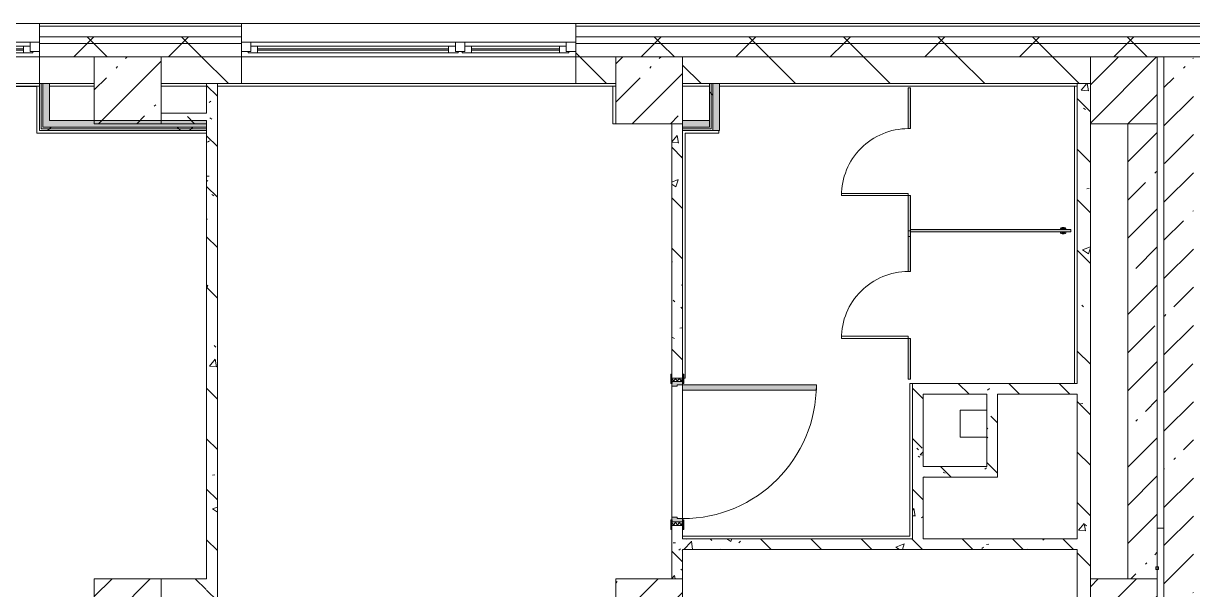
# Model space of a CAD drawing. Header units: millimetres. Extents: x -2911 to 191903, y -8553 to 29000.
# Drawn here: x 136139 to 144884, y 23120 to 27350 of the extents above; entities that cross this region are included whole.
import ezdxf

# ---------------------------------------------------------------- set-up
doc = ezdxf.new("R2010")
doc.units = ezdxf.units.MM
for name, color, linetype, lineweight in [('A-DOOR', 7, 'Continuous', 5), ('A-GENM-1', 7, 'Continuous', 5), ('A-GLAZ-1', 7, 'Continuous', 5), ('A-WALL', 7, 'Continuous', 9), ('A-WALL-4', 7, 'Continuous', 5), ('I-WALL-3', 7, 'Continuous', 5), ('S-COLS-2', 7, 'Continuous', 5)]:
    doc.layers.add(name, color=color, linetype=linetype, lineweight=lineweight)
for name, color, linetype, lineweight, true_color in [('A-DOOR-1', 7, 'Continuous', 5, 0xaaaaaa), ('A-DOOR-2', 7, 'Continuous', 5, 0xe2e2e2), ('A-DOOR-FRAM-1', 7, 'Continuous', 5, 0xe2e2e2), ('A-DOOR-FRAM-2', 7, 'Continuous', 5, 0xaaaaaa), ('A-FLOR-3', 7, 'Continuous', 5, 0xaaaaaa), ('A-GENM-2', 7, 'Continuous', 5, 0xe2ddcd), ('I-WALL-1', 7, 'Continuous', 5, 0xe7e7e7), ('I-WALL-2', 7, 'Continuous', 9, 0xe7e7e7), ('I-WALL-5', 7, 'Continuous', 5, 0x787878)]:
    doc.layers.add(name, color=color, linetype=linetype, lineweight=lineweight, true_color=true_color)
pattern_1 = [(45, (59919.87, 0), (-285.1231, 285.1231), []), (45, (60205, 0), (-285.1231, 285.1231), [504.031, -100.806, 16.764, -84.042])]
pattern_2 = [(135, (59919.9, 0), (-377.1708, -377.1708), [533.4, -88.9, 17.78, -88.9]), (135, (59919.9, 376.94), (-377.1708, -377.1708), []), (50, (59919.9, 0), (637.6445, -55.7866), [66.675, -733.425]), (355, (59919.9, 0), (-123.3494, 668.699), [53.34, -586.74]), (100.451, (59973, -4.65), (514.299, 612.908), [56.665, -623.315]), (46.184, (59919.9, 177.8), (948.7764, -147.15), [100.012, -1100.137]), (96.636, (59998.9, 165.5), (830.909, 865.997), [84.998, -934.973]), (351.184, (59919.9, 177.8), (830.918, 865.988), [80.01, -880.11]), (21, (60008.8, 133.35), (530.6506, -357.9283), [66.675, -733.425]), (326, (60008.8, 133.35), (216.308, 644.6585), [53.34, -586.74]), (71.451, (60053, 103.5), (746.9596, 286.7243), [56.665, -623.315]), (37.5, (59919.87, 0), (10.81053, 295.9426), [16.764, -562.864, 16.764, -578.866, -588.962]), (37.5, (59919.87, 0), (10.81053, 295.9426), [-1175.258, 16.764, -572.198]), (7.5, (59919.87, 0), (233.8692, 350.6318), [16.764, -322.834, 16.764, -549.529, -224.472]), (7.5, (59919.87, 0), (233.8692, 350.6318), [-905.891, 16.764, -207.708]), (327.5, (59721.63, 0), (474.5678, -20.0513), [16.764, -205.486, 16.764, -676.656, -920.115]), (327.5, (59721.63, 0), (474.5678, -20.0513), [-915.67, 16.764, -903.351]), (317.5, (59632.73, 0), (518.4522, 88.9934), [16.764, -272.161, 16.764, -443.738, -653.415]), (317.5, (59632.73, 0), (518.4522, 88.9934), [-749.427, 16.764, -636.651])]
pattern_3 = [(45, (59919.87, 0), (-353.5534, 353.5534), []), (135, (59919.87, 0), (-353.5534, -353.5534), [])]
pattern_4 = [(45, (59919.9, 0), (-530.33, 530.33), []), (135, (59919.9, 0), (-530.33, -530.33), [])]

# ---------------------------------------------------------------- blocks, each defined once
blk = doc.blocks.new('BSC_Колонна _Прямоугольная - 500х500-23287078-2_5_1_птичка')
at = {"layer": 'S-COLS-2'}
h = blk.add_hatch(dxfattribs=at)
h.set_pattern_fill('FP_85', color=256, style=0, pattern_type=2)
h.set_pattern_definition([(45, (-84450, -22950), (-285.1231, 285.1231), []), (45, (-84164.88, -22950), (-285.1231, 285.1231), [504.031, -100.806, 16.764, -84.042])])
h.paths.add_polyline_path([(-250, -250), (250, -250), (250, 250), (-250, 250), (-250, -160)])
for p, q in [((250, 250), (-250, 250)), ((-250, 250), (-250, -250)), ((250, -250), (250, 250)), ((-250, -250), (250, -250))]:
    blk.add_line(p, q, dxfattribs=at)
blk = doc.blocks.new('BSC_Колонна _Прямоугольная - 500х500-V81-2_5_1_птичка')
at = {"layer": 'S-COLS-2'}
h = blk.add_hatch(dxfattribs=at)
h.set_pattern_fill('FP_110', color=256, style=0, pattern_type=2)
h.set_pattern_definition([(45, (-77000, -22950), (-285.1231, 285.1231), []), (45, (-76714.88, -22950), (-285.1231, 285.1231), [504.031, -100.806, 16.764, -84.042])])
h.paths.add_polyline_path([(-250, -250), (250, -250), (250, 250), (-250, 250), (-250, -160)])
for p, q in [((250, 250), (-250, 250)), ((-250, 250), (-250, -250)), ((250, -250), (250, 250)), ((-250, -250), (250, -250))]:
    blk.add_line(p, q, dxfattribs=at)
blk = doc.blocks.new('110_Дверь_СКБ_1Ст_Внутренняя1 - Д-4 1100x2100h_су мгн-32391219-2_5_1_птичка')
at = {"layer": 'A-DOOR-1'}
h = blk.add_hatch(dxfattribs=at)
h.set_pattern_fill('FP_116', color=256, style=0, pattern_type=2)
h.set_pattern_definition([(135, (1751.41, 104.685), (-14.14214, -14.14214), []), (225, (1751.41, 104.685), (14.14214, -14.14214), [])])
h.paths.add_polyline_path([(562.5, 40), (537.5, 40), (537.5, -40), (562.5, -40)])
at = {"layer": 'A-DOOR-2'}
h = blk.add_hatch(color=256, dxfattribs=at)
h.paths.add_polyline_path([(537.5, 40), (512.5, 40), (512.5, 0), (502.5, 0), (502.5, -40), (537.5, -40)])
h.paths.add_polyline_path([(-477.5, 0), (-487.5, 0), (-487.5, 40), (-512.5, 40), (-512.5, -40), (-477.5, -40)])
at = {"layer": 'A-DOOR-FRAM-1'}
for points in [[(-447.5, 40), (-447.5, 1040), (-487.5, 1040), (-487.5, 40)], [(-497.5, 40), (-497.5, 48), (-567.5, 48), (-567.5, 40)], [(592.5, 48), (522.5, 48), (522.5, 40), (592.5, 40)], [(-497.5, -40), (-567.5, -40), (-567.5, -48), (-497.5, -48)], [(592.5, -48), (592.5, -40), (522.5, -40), (522.5, -48)]]:
    blk.add_hatch(color=256, dxfattribs=at).paths.add_polyline_path(points)
at = {"layer": 'A-DOOR-FRAM-2'}
h = blk.add_hatch(dxfattribs=at)
h.set_pattern_fill('FP_117', color=256, style=0, pattern_type=2)
h.set_pattern_definition([(45, (-371.384, 104.685), (-14.1421, 14.1421), []), (135, (-371.384, 104.685), (-14.1421, -14.1421), [])])
h.paths.add_polyline_path([(-512.5, 40), (-537.5, 40), (-537.5, -40), (-512.5, -40)])
at = {"layer": 'A-DOOR-1'}
for p, q in [((-487.5, 1040), (-487.5, 40)), ((-447.5, 1040), (-487.5, 1040)), ((-447.5, 40), (-447.5, 1040)), ((-487.5, 40), (-447.5, 40))]:
    blk.add_line(p, q, dxfattribs=at)
blk.add_arc((-487.5, 40), 1000, 360, 90, dxfattribs=at)
at = {"layer": 'A-DOOR-FRAM-2'}
for p, q in [((-497.5, 48), (-567.5, 48)), ((-567.5, 48), (-567.5, 40)), ((-567.5, 40), (-497.5, 40)), ((-512.5, 40), (-537.5, 40)), ((-537.5, 40), (-537.5, -40)), ((-487.5, 40), (-512.5, 40)), ((-512.5, 40), (-512.5, -40)), ((-512.5, -40), (-512.5, 40)), ((-497.5, 40), (-512.5, 40)), ((-512.5, 40), (-512.5, 39)), ((-512.5, 39), (-497.5, 39)), ((-497.5, 40), (-497.5, 48)), ((-497.5, 39), (-497.5, 40)), ((-487.5, 0), (-487.5, 40)), ((-477.5, 0), (-487.5, 0)), ((-477.5, -40), (-477.5, 0)), ((512.5, 0), (502.5, 0)), ((502.5, 0), (502.5, -40)), ((512.5, 40), (512.5, 0)), ((537.5, 40), (512.5, 40)), ((592.5, 48), (522.5, 48)), ((522.5, 48), (522.5, 40)), ((537.5, 40), (522.5, 40)), ((522.5, 40), (522.5, 39)), ((522.5, 40), (592.5, 40)), ((522.5, 39), (537.5, 39)), ((537.5, -40), (537.5, 40)), ((562.5, 40), (537.5, 40)), ((537.5, 40), (537.5, -40)), ((537.5, 39), (537.5, 40)), ((562.5, -40), (562.5, 40)), ((592.5, 40), (592.5, 48)), ((-497.5, -40), (-567.5, -40)), ((-567.5, -40), (-567.5, -48)), ((-567.5, -48), (-497.5, -48)), ((-537.5, -40), (-512.5, -40)), ((-497.5, -39), (-512.5, -39)), ((-512.5, -39), (-512.5, -40)), ((-512.5, -40), (-477.5, -40)), ((-512.5, -40), (-497.5, -40)), ((-497.5, -40), (-497.5, -39)), ((-497.5, -48), (-497.5, -40)), ((502.5, -40), (537.5, -40)), ((537.5, -39), (522.5, -39)), ((522.5, -39), (522.5, -40)), ((522.5, -40), (537.5, -40)), ((592.5, -40), (522.5, -40)), ((522.5, -40), (522.5, -48)), ((522.5, -48), (592.5, -48)), ((537.5, -40), (537.5, -39)), ((537.5, -40), (562.5, -40)), ((592.5, -48), (592.5, -40))]:
    blk.add_line(p, q, dxfattribs=at)
blk = doc.blocks.new('120_Окно_СКБ_2Ст - 120_Окно_СКБ_2Ст 2500х2500 _мал створка справа_-23206729-2_5_1_птичка')
at = {"layer": 'A-GLAZ-1'}
for p, q in [((-1250, -75), (-1250, -5)), ((-1250, -5), (-1180, -5)), ((1250, -5), (-1250, -5)), ((-1180, -75), (-1250, -75)), ((-1250, -75), (-1200, -75)), ((-1180, -75), (-1200, -75)), ((-1200, -75), (-1200, -85)), ((-1200, -85), (370, -85)), ((370, -85), (-1200, -85)), ((-1180, -5), (-1180, -75)), ((350, -35), (-1180, -35)), ((-1180, -35), (-1180, -75)), ((-1130, -85), (-1130, -35)), ((-1130, -55), (300, -55)), ((300, -65), (-1130, -65)), ((300, -85), (300, -35)), ((350, -75), (350, -5)), ((350, -5), (420, -5)), ((350, -75), (350, -35)), ((420, -75), (350, -75)), ((370, -75), (350, -75)), ((370, -75), (400, -75)), ((370, -85), (370, -75)), ((420, -75), (400, -75)), ((400, -75), (400, -85)), ((400, -85), (1200, -85)), ((1200, -85), (400, -85)), ((420, -5), (420, -75)), ((1180, -35), (420, -35)), ((420, -35), (420, -75)), ((470, -85), (470, -35)), ((470, -55), (1130, -55)), ((1130, -65), (470, -65)), ((1130, -85), (1130, -35)), ((1180, -75), (1180, -5)), ((1180, -5), (1250, -5)), ((1180, -75), (1180, -35)), ((1250, -75), (1180, -75)), ((1200, -75), (1180, -75)), ((1200, -75), (1250, -75)), ((1200, -85), (1200, -75)), ((1250, -5), (1250, -75))]:
    blk.add_line(p, q, dxfattribs=at)
blk = doc.blocks.new('120_Окно_СКБ_2Ст - 120_Окно_СКБ_2Ст 2100х2400 _мал створка справа_-19092174-2_5_1_птичка')
at = {"layer": 'A-GLAZ-1'}
for p, q in [((-1050, -75), (-1050, -5)), ((-1050, -5), (-980, -5)), ((1050, -5), (-1050, -5)), ((-980, -75), (-1050, -75)), ((-1050, -75), (-1000, -75)), ((-980, -75), (-1000, -75)), ((-1000, -75), (-1000, -85)), ((-1000, -85), (170, -85)), ((170, -85), (-1000, -85)), ((-980, -5), (-980, -75)), ((150, -35), (-980, -35)), ((-980, -35), (-980, -75)), ((-930, -85), (-930, -35)), ((-930, -55), (100, -55)), ((100, -65), (-930, -65)), ((100, -85), (100, -35)), ((150, -75), (150, -5)), ((150, -5), (220, -5)), ((150, -75), (150, -35)), ((220, -75), (150, -75)), ((170, -75), (150, -75)), ((170, -75), (200, -75)), ((170, -85), (170, -75)), ((220, -75), (200, -75)), ((200, -75), (200, -85)), ((200, -85), (1000, -85)), ((1000, -85), (200, -85)), ((220, -5), (220, -75)), ((980, -35), (220, -35)), ((220, -35), (220, -75)), ((270, -85), (270, -35)), ((270, -55), (930, -55)), ((930, -65), (270, -65)), ((930, -85), (930, -35)), ((980, -75), (980, -5)), ((980, -5), (1050, -5)), ((980, -75), (980, -35)), ((1050, -75), (980, -75)), ((1000, -75), (980, -75)), ((1000, -75), (1050, -75)), ((1000, -85), (1000, -75)), ((1050, -5), (1050, -75))]:
    blk.add_line(p, q, dxfattribs=at)
blk = doc.blocks.new('BSC_Колонна _Прямоугольная - 500х500-V136-2_5_1_птичка')
at = {"layer": 'S-COLS-2'}
h = blk.add_hatch(dxfattribs=at)
h.set_pattern_fill('FP_158', color=256, style=0, pattern_type=2)
h.set_pattern_definition([(45, (-80900, -22950), (-285.1231, 285.1231), []), (45, (-80614.88, -22950), (-285.1231, 285.1231), [504.031, -100.806, 16.764, -84.042])])
h.paths.add_polyline_path([(-250, -250), (250, -250), (250, 250), (-250, 250), (-250, -160)])
for p, q in [((250, 250), (-250, 250)), ((-250, 250), (-250, -250)), ((250, -250), (250, 250)), ((-250, -250), (250, -250))]:
    blk.add_line(p, q, dxfattribs=at)
blk = doc.blocks.new('131_Сантехническая перегородка_Дверь - СД-1-V175-2_5_1_птичка')
at = {"layer": 'A-GENM-2'}
for points in [[(0, -8), (305.2, -8), (305.2, 8), (0, 8)], [(805.2, -8), (1110.4, -8), (1110.4, 8), (805.2, 8)]]:
    blk.add_hatch(color=256, dxfattribs=at).paths.add_polyline_path(points)
at = {"layer": 'A-DOOR'}
for p, q in [((321.2, 508), (305.2, 508)), ((305.2, 8), (305.2, 508)), ((321.2, 8), (321.2, 508)), ((321.2, 8), (305.2, 8))]:
    blk.add_line(p, q, dxfattribs=at)
blk.add_arc((305.2, 8), 500, 360, 90, dxfattribs=at)
at = {"layer": 'A-GENM-1'}
for p, q in [((305.2, 8), (0, 8)), ((0, 8), (0, -8)), ((305.2, -8), (305.2, 8)), ((1110.4, 8), (805.2, 8)), ((805.2, 8), (805.2, -8)), ((1110.4, -8), (1110.4, 8)), ((0, -8), (305.2, -8)), ((805.2, -8), (1110.4, -8))]:
    blk.add_line(p, q, dxfattribs=at)
blk = doc.blocks.new('131_Сантехническая перегородка 8 - СП-1-30911291-2_5_1_птичка')
at = {"layer": 'A-GENM-2'}
blk.add_hatch(color=256, dxfattribs=at).paths.add_polyline_path([(0, 8), (0, -8), (1200, -8), (1200, 8)])
at = {"layer": 'A-GENM-1'}
for p, q in [((1200, 8), (0, 8)), ((0, 8), (0, -8)), ((1200, -8), (1200, 8)), ((0, -8), (1200, -8))]:
    blk.add_line(p, q, dxfattribs=at)
at = {"layer": 'A-GENM-1', "flags": 128}
for points in [[(71.5, 8), (71.1, 8.5), (70.8, 9), (70.4, 9.5), (70, 9.9), (69.6, 10.4), (69.2, 10.8), (68.8, 11.2), (68.3, 11.6), (67.8, 12), (67.3, 12.3), (66.8, 12.7), (66.3, 13), (65.8, 13.3), (65.3, 13.6), (64.7, 13.8), (64.2, 14), (63.6, 14.3), (63, 14.4), (62.4, 14.6), (61.9, 14.7), (61.3, 14.9), (60.7, 14.9), (60.1, 15), (59.5, 15.1), (58.9, 15.1), (58.3, 15.1), (57.7, 15), (57.1, 15), (56.5, 14.9), (55.9, 14.8), (55.3, 14.7), (54.7, 14.5), (54.1, 14.4), (53.5, 14.2), (53, 13.9), (52.4, 13.7), (51.9, 13.4), (51.4, 13.2), (50.8, 12.9), (50.3, 12.5), (49.8, 12.2), (49.3, 11.8), (48.9, 11.4), (48.4, 11), (48, 10.6), (47.6, 10.2), (47.2, 9.7), (46.8, 9.3), (46.4, 8.8), (46.1, 8.3), (45.9, 8)], [(45.9, -8), (46.3, -8.5), (46.6, -9), (47, -9.5), (47.4, -9.9), (47.8, -10.4), (48.2, -10.8), (48.6, -11.2), (49.1, -11.6), (49.6, -12), (50, -12.3), (50.5, -12.7), (51.1, -13), (51.6, -13.3), (52.1, -13.6), (52.7, -13.8), (53.2, -14), (53.8, -14.3), (54.4, -14.4), (54.9, -14.6), (55.5, -14.7), (56.1, -14.9), (56.7, -14.9), (57.3, -15), (57.9, -15.1), (58.5, -15.1), (59.1, -15.1), (59.7, -15), (60.3, -15), (60.9, -14.9), (61.5, -14.8), (62.1, -14.7), (62.7, -14.5), (63.3, -14.4), (63.8, -14.2), (64.4, -13.9), (65, -13.7), (65.5, -13.4), (66, -13.2), (66.6, -12.9), (67.1, -12.5), (67.6, -12.2), (68, -11.8), (68.5, -11.4), (69, -11), (69.4, -10.6), (69.8, -10.2), (70.2, -9.7), (70.6, -9.3), (70.9, -8.8), (71.3, -8.3), (71.5, -8)]]:
    blk.add_lwpolyline(points, dxfattribs=at)
at = {"layer": 'A-GENM-1'}
for radius, start, end in [(24.6, 19.91127, 160.08873), (17.6, 45, 135), (17.6, 45, 135), (15.1, 45, 135), (24.6, 199.91127, 340.08873), (17.6, 225, 315), (17.6, 225, 315), (15.1, 225, 315)]:
    blk.add_arc((58.7, 0), radius, start, end, dxfattribs=at)

msp = doc.modelspace()

# ---------------------------------------------------------------- hatches: boundary and pattern name
at = {"layer": 'A-WALL-4'}
h = msp.add_hatch(dxfattribs=at)
h.set_pattern_fill('FP_76', color=256, style=0, pattern_type=2)
h.set_pattern_definition(pattern_3)
h.paths.add_polyline_path([(151528.7, 27200), (153079.9, 27200), (153079.9, 27250), (140269.9, 27250), (140269.9, 27200), (149673.6, 27200)])
h.paths.add_polyline_path([(137769.9, 27200), (137769.9, 27250), (136259.9, 27250), (136259.9, 27200), (137615.9, 27200)])
h.paths.add_polyline_path([(127876.9, 27200), (127879.9, 27200), (127876.9, 27250), (126079.9, 27250), (126079.9, 27200), (127413.1, 27200)])
h.paths.add_polyline_path([(129268.2, 27200), (134159.9, 27200), (134159.9, 27250), (128779.9, 27250), (128779.9, 27200)])
h.paths.add_polyline_path([(124099.9, 27200), (125179.9, 27200), (125179.9, 27250), (124099.9, 27250)])
h.paths.add_polyline_path([(114929.7, 27200), (114929.7, 27250), (113780.1, 27250), (113780.1, 27200), (114427.9, 27200)])
h.paths.add_polyline_path([(109790.3, 27200), (110680.1, 27200), (110680.1, 27250), (109580.2, 27250), (109580.2, 27200)])
h.paths.add_polyline_path([(115829.7, 27200), (117079.9, 27200), (117079.9, 27250), (115829.7, 27250)])
h.paths.add_polyline_path([(120959.9, 27200), (120959.9, 27250), (119779.9, 27250), (119779.9, 27200), (120920.5, 27200)])
h.paths.add_polyline_path([(104326.9, 27200), (104326.9, 27250), (101929.9, 27250), (101929.9, 27200), (103297.6, 27200)])
h.paths.add_polyline_path([(107426.9, 27200), (108680.2, 27200), (108680.2, 27250), (107426.9, 27250)])
h = msp.add_hatch(dxfattribs=at)
h.set_pattern_fill('FP_76', color=256, style=0, pattern_type=2)
h.set_pattern_definition(pattern_3)
h.paths.add_polyline_path([(151528.7, 27100), (152979.9, 27100), (152979.9, 27200), (140269.9, 27200), (140269.9, 27100), (149673.6, 27100)])
h.paths.add_polyline_path([(125179.9, 27100), (125179.9, 27200), (124099.9, 27200), (124099.9, 27100), (124875.1, 27100)])
h.paths.add_polyline_path([(128779.9, 27100), (134159.9, 27100), (134159.9, 27200), (128779.9, 27200)])
h.paths.add_polyline_path([(127879.9, 27100), (127876.9, 27200), (126079.9, 27200), (126079.9, 27100), (127876.9, 27100)])
h.paths.add_polyline_path([(137769.9, 27100), (137769.9, 27200), (136259.9, 27200), (136259.9, 27100), (137615.9, 27100)])
h.paths.add_polyline_path([(119993, 27100), (120959.9, 27100), (120959.9, 27200), (119779.9, 27200), (119779.9, 27100)])
h.paths.add_polyline_path([(113780.1, 27100), (114929.7, 27100), (114929.7, 27200), (113780.1, 27200)])
h.paths.add_polyline_path([(116746.7, 27100), (117079.9, 27100), (117079.9, 27200), (115829.7, 27200), (115829.7, 27100), (116282.9, 27100)])
h.paths.add_polyline_path([(107426.9, 27100), (108680.2, 27100), (108680.2, 27200), (107426.9, 27200)])
h.paths.add_polyline_path([(110284.7, 27100), (110680.1, 27100), (110680.1, 27200), (109580.2, 27200), (109580.2, 27100), (109790.3, 27100)])
h.paths.add_polyline_path([(104326.9, 27100), (104326.9, 27200), (101979.9, 27200), (101979.9, 27100), (103297.6, 27100)])
at = {"layer": 'I-WALL-1'}
for points in [[(136334.9, 26625), (136334.9, 26900), (136284.9, 26900), (136284.9, 26625)], [(141344.9, 26550), (141344.9, 26900), (141294.9, 26900), (141294.9, 26550), (141325.9, 26550)], [(137509.9, 26575), (137509.9, 26625), (136284.9, 26625), (136284.9, 26575), (136688.3, 26575)]]:
    msp.add_hatch(color=256, dxfattribs=at).paths.add_polyline_path(points)
at = {"layer": 'I-WALL-2'}
msp.add_hatch(color=256, dxfattribs=at).paths.add_polyline_path([(141269.9, 26575), (141269.9, 26625), (141069.9, 26625), (141069.9, 26575)])
at = {"layer": 'I-WALL-3'}
h = msp.add_hatch(dxfattribs=at)
h.set_pattern_fill('FP_87', color=256, style=0, pattern_type=2)
h.set_pattern_definition([(135, (59919.87, 0), (-353.5534, -353.5534), [])])
h.paths.add_polyline_path([(141325.9, 26900), (144119.9, 26900), (144119.9, 27100), (141069.9, 27100), (141069.9, 26900)])
h.paths.add_polyline_path([(140569.9, 26900), (140569.9, 27100), (140269.9, 27100), (140269.9, 26900), (140398.4, 26900)])
h.paths.add_polyline_path([(130195.7, 26900), (130229.9, 26900), (130229.9, 27100), (128779.9, 27100), (128779.9, 26900), (129268.2, 26900)])
h.paths.add_polyline_path([(131123.2, 26900), (133459.9, 26900), (133459.9, 27100), (130729.9, 27100), (130729.9, 26900)])
h.paths.add_polyline_path([(126679.9, 26900), (127879.9, 26900), (127876.9, 27100), (126679.9, 27100)])
h.paths.add_polyline_path([(136259.9, 26900), (136669.9, 26900), (136669.9, 27100), (136259.9, 27100)])
h.paths.add_polyline_path([(137769.9, 26900), (137769.9, 27100), (137169.9, 27100), (137169.9, 26900), (137615.9, 26900)])
h.paths.add_polyline_path([(134159.9, 26900), (134159.9, 27100), (133959.9, 27100), (133959.9, 26900)])
h.paths.add_polyline_path([(115829.7, 26900), (117079.9, 26900), (117079.9, 27100), (115829.7, 27100)])
h.paths.add_polyline_path([(119779.9, 26900), (120979.9, 26900), (120979.9, 27100), (119779.9, 27100)])
h.paths.add_polyline_path([(114427.9, 26900), (114929.7, 26900), (114929.7, 27100), (113780.1, 27100), (113780.1, 26900)])
h.paths.add_polyline_path([(124384.7, 26900), (125179.9, 26900), (125179.9, 27100), (124079.9, 27100), (124079.9, 26900)])
h.paths.add_polyline_path([(110284.7, 26900), (110680.1, 26900), (110680.1, 27100), (110284.7, 27100)])
h = msp.add_hatch(dxfattribs=at)
h.set_pattern_fill('FP_84', color=256, style=0, pattern_type=2)
h.set_pattern_definition(pattern_1)
h.paths.add_polyline_path([(144669.9, 18370), (144889.9, 18370), (144889.9, 27100), (144669.9, 27100), (144669.9, 18740.9)])
h = msp.add_hatch(dxfattribs=at)
h.set_pattern_fill('FP_188', color=256, style=0, pattern_type=2)
h.set_pattern_definition(pattern_4)
h.paths.add_polyline_path([(141269.9, 26575), (141282.4, 26575), (141282.4, 26900), (141269.9, 26900), (141269.9, 26625)])
h = msp.add_hatch(dxfattribs=at)
h.set_pattern_fill('FP_188', color=256, style=0, pattern_type=2)
h.set_pattern_definition(pattern_4)
h.paths.add_polyline_path([(141294.9, 26562.5), (141294.9, 26900), (141282.4, 26900), (141282.4, 26562.5)])
h = msp.add_hatch(dxfattribs=at)
h.set_pattern_fill('FP_84', color=256, style=0, pattern_type=2)
h.set_pattern_definition(pattern_1)
h.paths.add_polyline_path([(144619.9, 15150), (144619.9, 15530), (144399.9, 15530), (144399.9, 15150)])
h.paths.add_polyline_path([(144399.9, 18570), (144619.9, 18570), (144619.9, 18600), (144399.9, 18600)])
h.paths.add_polyline_path([(144399.9, 19100), (144619.9, 19100), (144619.9, 22700), (144399.9, 22700), (144399.9, 19319.3)])
h.paths.add_polyline_path([(144524, 23200), (144619.9, 23200), (144619.9, 26600), (144399.9, 26600), (144399.9, 23200)])
h = msp.add_hatch(dxfattribs=at)
h.set_pattern_fill('FP_188', color=256, style=0, pattern_type=2)
h.set_pattern_definition(pattern_4)
h.paths.add_polyline_path([(137509.9, 26550), (137509.9, 26562.5), (136259.9, 26562.5), (136259.9, 26550), (136688.3, 26550)])
h = msp.add_hatch(dxfattribs=at)
h.set_pattern_fill('FP_188', color=256, style=0, pattern_type=2)
h.set_pattern_definition(pattern_4)
h.paths.add_polyline_path([(137509.9, 26562.5), (137509.9, 26575), (136272.4, 26575), (136272.4, 26562.5), (136688.3, 26562.5)])
at = {"layer": 'I-WALL-5'}
h = msp.add_hatch(dxfattribs=at)
h.set_pattern_fill('FP_97', color=256, style=0, pattern_type=2)
h.set_pattern_definition(pattern_2)
h.paths.add_polyline_path([(137509.9, 18800), (137589.9, 18800), (137589.9, 26900), (137509.9, 26900), (137509.9, 20476.2)])
h = msp.add_hatch(dxfattribs=at)
h.set_pattern_fill('FP_97', color=256, style=0, pattern_type=2)
h.set_pattern_definition(pattern_2)
h.paths.add_polyline_path([(144108.5, 18800), (144119.9, 18800), (144119.9, 26900), (144020.6, 26900), (144020.6, 18800)])
h = msp.add_hatch(dxfattribs=at)
h.set_pattern_fill('FP_97', color=256, style=0, pattern_type=2)
h.set_pattern_definition(pattern_2)
h.paths.add_polyline_path([(137509.9, 26600), (137509.9, 26680), (137169.9, 26680), (137169.9, 26600)])
h = msp.add_hatch(dxfattribs=at)
h.set_pattern_fill('FP_97', color=256, style=0, pattern_type=2)
h.set_pattern_definition(pattern_2)
h.paths.add_polyline_path([(141069.9, 23200), (141069.9, 23600), (140989.9, 23600), (140989.9, 23200)])
h.paths.add_polyline_path([(140989.9, 24700), (141069.9, 24700), (141069.9, 26600), (140989.9, 26600), (140989.9, 24730)])
h = msp.add_hatch(dxfattribs=at)
h.set_pattern_fill('FP_97', color=256, style=0, pattern_type=2)
h.set_pattern_definition(pattern_2)
h.paths.add_polyline_path([(143181, 24580), (144020.6, 24580), (144020.6, 24660), (142788.4, 24660), (142788.4, 24580), (142868.4, 24580)])
h = msp.add_hatch(dxfattribs=at)
h.set_pattern_fill('FP_97', color=256, style=0, pattern_type=2)
h.set_pattern_definition(pattern_2)
h.paths.add_polyline_path([(142788.4, 23500), (142868.4, 23500), (142868.4, 24580), (142788.4, 24580), (142788.4, 23946.9)])
h = msp.add_hatch(dxfattribs=at)
h.set_pattern_fill('FP_97', color=256, style=0, pattern_type=2)
h.set_pattern_definition(pattern_2)
h.paths.add_polyline_path([(143425, 24040), (143425, 24580), (143345, 24580), (143345, 24040)])
h = msp.add_hatch(dxfattribs=at)
h.set_pattern_fill('FP_97', color=256, style=0, pattern_type=2)
h.set_pattern_definition(pattern_2)
h.paths.add_polyline_path([(142868.4, 23960), (143425, 23960), (143425, 24040), (142868.4, 24040)])
h = msp.add_hatch(dxfattribs=at)
h.set_pattern_fill('FP_97', color=256, style=0, pattern_type=2)
h.set_pattern_definition(pattern_2)
h.paths.add_polyline_path([(144020.6, 23420), (144020.6, 23500), (141069.9, 23500), (141069.9, 23420), (143181, 23420)])
h = msp.add_hatch(dxfattribs=at)
h.set_pattern_fill('FP_97', color=256, style=0, pattern_type=2)
h.set_pattern_definition(pattern_2)
h.paths.add_polyline_path([(137509.9, 23120), (137509.9, 23200), (137169.9, 23200), (137169.9, 23120)])
at = {"layer": 'S-COLS-2'}
h = msp.add_hatch(dxfattribs=at)
h.set_pattern_fill('FP_84', color=256, style=0, pattern_type=2)
h.set_pattern_definition(pattern_1)
h.paths.add_polyline_path([(137169.9, 26600), (137169.9, 27100), (136669.9, 27100), (136669.9, 26600), (136688.3, 26600)])
h = msp.add_hatch(dxfattribs=at)
h.set_pattern_fill('FP_84', color=256, style=0, pattern_type=2)
h.set_pattern_definition(pattern_1)
h.paths.add_polyline_path([(140569.9, 26600), (141069.9, 26600), (141069.9, 27100), (140569.9, 27100), (140569.9, 26839.2)])
h = msp.add_hatch(dxfattribs=at)
h.set_pattern_fill('FP_84', color=256, style=0, pattern_type=2)
h.set_pattern_definition(pattern_1)
h.paths.add_polyline_path([(144619.9, 26600), (144619.9, 27100), (144119.9, 27100), (144119.9, 26600)])

# ---------------------------------------------------------------- linework, layer by layer
at = {"layer": 'A-FLOR-3'}
for p, q in [((136238.9, 26879), (133959.9, 26879)), ((136238.9, 26530), (136238.9, 26879)), ((140548.9, 26600), (140548.9, 26880)), ((144000.6, 24660), (144000.6, 26880)), ((140569.9, 26600), (140548.9, 26600)), ((137509.9, 26530), (136238.9, 26530)), ((141339.9, 26530), (141089.9, 26530)), ((141089.9, 26530), (141089.9, 24700)), ((141339.9, 26550), (141339.9, 26530)), ((141089.9, 24700), (141077.9, 24700)), ((142768.4, 23520), (142768.4, 24660)), ((142768.4, 24660), (142788.4, 24660)), ((143145, 24459.9), (143345, 24459.9)), ((143145, 24259.9), (143145, 24459.9)), ((143345, 24259.9), (143145, 24259.9)), ((144669.9, 23580), (144619.9, 23580)), ((141069.9, 23520), (142768.4, 23520))]:
    msp.add_line(p, q, dxfattribs=at)
at = {"layer": 'A-WALL'}
for p, q in [((137769.9, 27330), (136259.9, 27330)), ((153209.9, 27330), (140269.9, 27330)), ((137769.9, 27250), (136259.9, 27250)), ((137769.9, 27200), (136259.9, 27200)), ((153129.9, 27250), (140269.9, 27250)), ((153079.9, 27200), (140269.9, 27200)), ((136669.9, 27100), (136259.9, 27100)), ((137769.9, 27100), (137169.9, 27100)), ((140569.9, 27100), (140269.9, 27100)), ((144119.9, 27100), (141069.9, 27100)), ((136272.4, 26900), (136272.4, 26562.5)), ((136284.9, 26900), (136284.9, 26575)), ((137589.9, 26900), (137509.9, 26900)), ((141282.4, 26900), (141282.4, 26562.5)), ((141294.9, 26900), (141294.9, 26550)), ((144119.9, 26900), (144020.6, 26900)), ((141269.9, 26625), (141269.9, 26575)), ((136272.4, 26562.5), (137509.9, 26562.5)), ((136284.9, 26575), (137509.9, 26575)), ((141269.9, 26575), (141069.9, 26575)), ((141282.4, 26562.5), (141069.9, 26562.5))]:
    msp.add_line(p, q, dxfattribs=at)
at = {"layer": 'A-WALL-4'}
for p, q in [((153229.9, 27350), (109580.2, 27350)), ((136259.9, 27350), (136259.9, 27100)), ((137769.9, 27100), (137769.9, 27350)), ((140269.9, 27350), (140269.9, 27100)), ((136669.9, 27100), (137169.9, 27100)), ((140569.9, 27100), (141069.9, 27100)), ((144119.9, 27100), (152979.9, 27100)), ((144629.9, 23290.5), (144609.9, 23290.5)), ((144609.9, 23290.5), (144609.9, 23270.5)), ((144609.9, 23270.5), (144629.9, 23270.5)), ((144629.9, 23270.5), (144629.9, 23290.5))]:
    msp.add_line(p, q, dxfattribs=at)
at = {"layer": 'I-WALL-3'}
for p, q in [((134159.9, 27100), (136259.9, 27100)), ((136259.9, 27100), (136259.9, 26550)), ((136669.9, 26900), (136669.9, 27100)), ((137169.9, 27100), (137169.9, 26900)), ((137769.9, 26900), (137769.9, 27100)), ((137769.9, 27100), (140269.9, 27100)), ((140269.9, 27100), (140269.9, 26900)), ((140569.9, 26900), (140569.9, 27100)), ((141069.9, 27100), (141069.9, 26900)), ((144119.9, 26900), (144119.9, 27100)), ((144669.9, 27100), (144669.9, 18370)), ((136669.9, 26900), (133959.9, 26900)), ((136260.8, 26880), (133959.9, 26880)), ((136334.9, 26625), (136334.9, 26900)), ((136669.9, 26880), (136334.9, 26880)), ((137169.9, 26900), (137509.9, 26900)), ((137509.9, 26880), (137169.9, 26880)), ((137509.9, 26900), (137509.9, 26680)), ((140569.9, 26900), (137589.9, 26900)), ((137589.9, 18800), (137589.9, 26900)), ((140569.9, 26880), (137589.9, 26880)), ((141069.9, 26900), (144020.6, 26900)), ((141269.9, 26880), (141069.9, 26880)), ((141269.9, 26900), (141269.9, 26625)), ((141344.9, 26550), (141344.9, 26900)), ((144020.6, 26880), (141344.9, 26880)), ((144020.6, 26900), (144020.6, 24660)), ((144120.6, 26900), (144119.9, 26900)), ((144120.6, 23200), (144120.6, 26900)), ((137509.9, 26680), (137169.9, 26680)), ((137169.9, 26680), (137169.9, 26600)), ((137509.9, 26625), (136334.9, 26625)), ((137169.9, 26600), (137509.9, 26600)), ((137509.9, 26550), (137509.9, 26625)), ((137509.9, 26600), (137509.9, 23200)), ((141069.9, 26600), (140989.9, 26600)), ((140989.9, 26600), (140989.9, 24730)), ((141269.9, 26625), (141069.9, 26625)), ((141069.9, 26625), (141069.9, 24730)), ((144399.9, 26600), (144399.9, 23200)), ((144619.9, 26600), (144399.9, 26600)), ((144619.9, 23200), (144619.9, 26600)), ((136259.9, 26550), (137509.9, 26550)), ((141069.9, 26550), (141344.9, 26550)), ((144020.6, 24660), (142788.4, 24660)), ((142788.4, 24660), (142788.4, 23500)), ((140989.9, 23660), (140989.9, 24640)), ((141069.9, 24610), (141069.9, 23650)), ((142868.4, 24580), (143345, 24580)), ((142868.4, 24040), (142868.4, 24580)), ((143345, 24580), (143345, 24040)), ((143425, 24580), (144020.6, 24580)), ((143425, 23960), (143425, 24580)), ((144020.6, 24580), (144020.6, 23500)), ((143345, 24040), (142868.4, 24040)), ((142868.4, 23500), (142868.4, 23960)), ((142868.4, 23960), (143425, 23960)), ((140989.9, 23570), (140989.9, 23200)), ((141069.9, 23500), (141069.9, 23570)), ((142788.4, 23500), (141069.9, 23500)), ((144020.6, 23500), (142868.4, 23500)), ((141069.9, 23420), (144020.6, 23420)), ((141069.9, 23200), (141069.9, 23420)), ((144020.6, 23420), (144020.6, 18800)), ((137509.9, 23200), (137169.9, 23200))]:
    msp.add_line(p, q, dxfattribs=at)
at = {"layer": 'S-COLS-2'}
for p, q in [((137169.9, 27100), (136669.9, 27100)), ((136669.9, 27100), (136669.9, 26900)), ((137169.9, 26900), (137169.9, 27100)), ((141069.9, 27100), (140569.9, 27100)), ((140569.9, 27100), (140569.9, 26900)), ((141069.9, 26900), (141069.9, 27100)), ((144619.9, 27100), (144119.9, 27100)), ((144119.9, 27100), (144119.9, 26900)), ((144619.9, 26600), (144619.9, 27100)), ((136669.9, 26900), (136669.9, 26600)), ((137169.9, 26600), (137169.9, 26900)), ((140569.9, 26900), (140569.9, 26600)), ((141069.9, 26600), (141069.9, 26900)), ((144119.9, 26900), (144119.9, 26600)), ((136669.9, 26600), (137169.9, 26600)), ((140569.9, 26600), (141069.9, 26600)), ((144119.9, 26600), (144619.9, 26600))]:
    msp.add_line(p, q, dxfattribs=at)

# ---------------------------------------------------------------- block references
at = {"layer": 'A-DOOR-1', "rotation": 270}
msp.add_blockref('110_Дверь_СКБ_1Ст_Внутренняя1 - Д-4 1100x2100h_су мгн-32391219-2_5_1_птичка', (141029.9, 24162.5), dxfattribs=at)
at = {"layer": 'A-GENM-1'}
for name, p, rotation in [('131_Сантехническая перегородка_Дверь - СД-1-V175-2_5_1_птичка', (142765.4, 25758.6), 89.99999999997607), ('131_Сантехническая перегородка_Дверь - СД-1-V175-2_5_1_птичка', (142765.4, 24691), 89.99999999997607), ('131_Сантехническая перегородка 8 - СП-1-30911291-2_5_1_птичка', (143974.2, 25801.4), 180)]:
    msp.add_blockref(name, p, dxfattribs=dict(at, rotation=rotation))
at = {"layer": 'A-GLAZ-1'}
for name, p in [('120_Окно_СКБ_2Ст - 120_Окно_СКБ_2Ст 2100х2400 _мал створка справа_-19092174-2_5_1_птичка', (135209.9, 27215)), ('120_Окно_СКБ_2Ст - 120_Окно_СКБ_2Ст 2500х2500 _мал створка справа_-23206729-2_5_1_птичка', (139019.9, 27215))]:
    msp.add_blockref(name, p, dxfattribs=at)
at = {"layer": 'S-COLS-2'}
for name, p in [('BSC_Колонна _Прямоугольная - 500х500-V81-2_5_1_птичка', (136919.9, 22950)), ('BSC_Колонна _Прямоугольная - 500х500-V136-2_5_1_птичка', (140819.9, 22950)), ('BSC_Колонна _Прямоугольная - 500х500-23287078-2_5_1_птичка', (144369.9, 22950))]:
    msp.add_blockref(name, p, dxfattribs=at)

doc.saveas('drawing.dxf')
